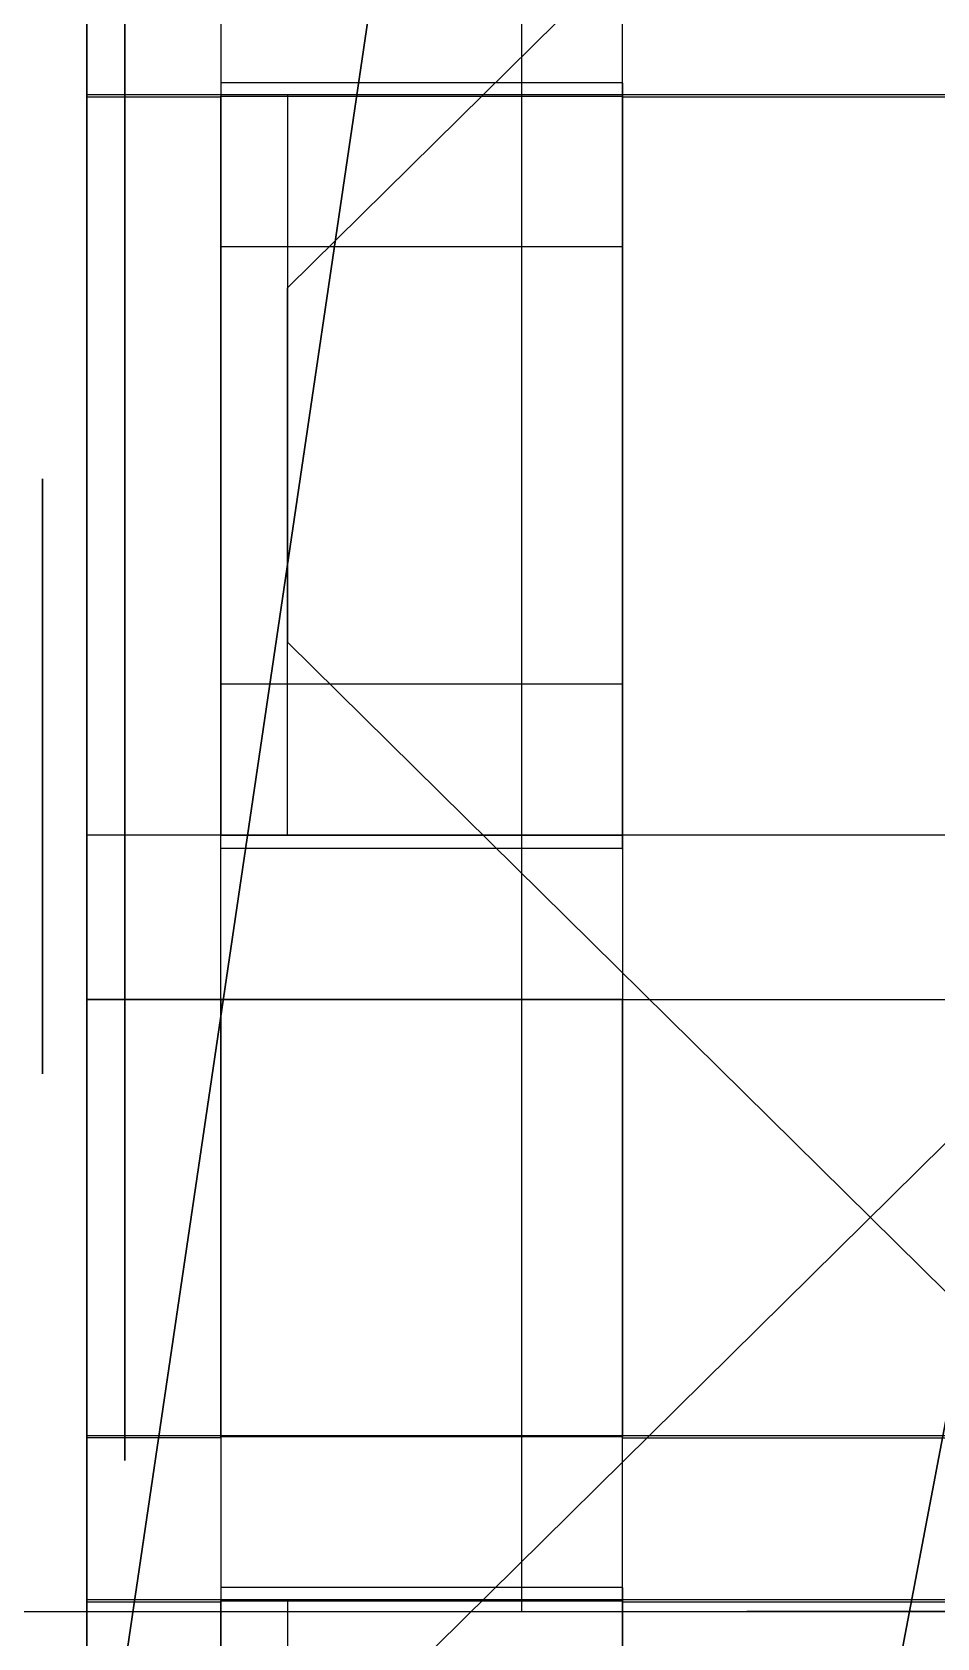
# Model space of a CAD drawing. Extents: x -54 to 215, y -235 to 116.
# Drawn here: x 163.02 to 166.32, y -49.05 to -43.18 of the extents above; entities that cross this region are included whole.
import ezdxf

# ---------------------------------------------------------------- set-up
doc = ezdxf.new("R2010")
doc.units = 0
doc.layers.get('0').update_dxf_attribs({"linetype": 'CONTINUOUS'})
doc.layers.add('A', color=7, linetype='CONTINUOUS')
doc.layers.add('H', color=7, linetype='CONTINUOUS')

# ---------------------------------------------------------------- blocks, each defined once
blk = doc.blocks.new('M-1-01')
at = {"color": 0}
blk.add_line((18.9668, -62.9401, 5.5), (2.8668, -62.9401, 5.5), dxfattribs=at)
at = {"color": 0, "invisible_edges": 15}
for points in [[(4.8668, -35.6401, 9.7), (2.8668, -36.1401, 11.5), (2.8668, -62.9401, 5.5), (5.2668, -62.9401, 4)], [(-0.3332, -36.1401, 11.5), (2.8668, -36.1401, 11.5), (2.8668, -62.9401, 5.5), (-0.3332, -62.9401, 5.5)], [(-13.4601, -63.1401, 5.5), (-12.1332, -62.9401, 5.5), (2.8668, -62.9401, 5.5), (1.0399, -67.2054, 5.5)], [(4.8668, -88.6044, 5.5), (0.0399, -74.1546, 5.5), (1.0399, -67.2054, 5.5), (4.8668, -62.9401, 5.5)], [(2.8668, -62.9401, 5.5), (10.7668, -62.9401, 5.5), (10.7668, -62.9401, 4), (5.2668, -62.9401, 4)]]:
    blk.add_3dface(points, dxfattribs=at)
at = {"layer": 'A', "color": 0}
for p, q in [((2.8668, -36.1401, 11.5), (2.8668, -62.9401, 5.5)), ((2.8668, -62.9401, 5.5), (-12.1332, -62.9401, 5.5)), ((5.2668, -62.9401, 4), (2.8668, -62.9401, 5.5))]:
    blk.add_line(p, q, dxfattribs=at)
blk = doc.blocks.new('M-1-07')
at = {"color": 0, "invisible_edges": 15}
blk.add_3dface([(31.25, 12.5, 23.5), (46.75, 15, 1), (40.25, 67, 8), (31.25, 67.5, 23.5)], dxfattribs=at)
at = {"layer": 'A', "color": 0}
mesh = blk.add_polymesh((13, 3), dxfattribs=at)
for k, corner in enumerate([(25.5, 65.5), (26, 50.8925), (26.5, 36.285), (31.0731, 66.0668), (30.0817, 50.0643), (29.0904, 34.0619), (36.6461, 66.6335), (34.0611, 49.1276), (31.4762, 31.6217), (40.4955, 65.0356), (37.0673, 47.0093), (33.6391, 28.983), (41.1905, 59.4761), (38.3766, 42.8211), (35.5628, 26.166), (41.8854, 53.9166), (39.5589, 38.5544), (37.2323, 23.1922), (42.5804, 48.3571), (40.6077, 34.2207), (38.6351, 20.0843), (43.2753, 42.7976), (41.5178, 29.8318), (39.7603, 16.8661), (43.9702, 37.2381), (42.2848, 25.4001), (40.5994, 13.5621), (44.6652, 31.6785), (42.9056, 20.9381), (41.146, 10.1977), (45.3601, 26.119), (43.378, 16.4588), (41.3958, 6.7986), (46.0551, 20.5595), (43.7011, 11.9751), (41.3471, 3.3907), (46.75, 15), (43.875, 7.5), (41, 0)]):
    mesh.set_mesh_vertex(divmod(k, 3), corner)
mesh = blk.add_polymesh((2, 11), dxfattribs=at)
for k, corner in enumerate([(41, 0), (38.9933, 12.6697), (33.1697, 24.0992), (24.0992, 33.1697), (12.6697, 38.9933), (0, 41), (-12.6697, 38.9933), (-24.0992, 33.1697), (-33.1697, 24.0992), (-38.9933, 12.6697), (-41, 0), (30, 0), (28.5317, 9.2705), (24.2705, 17.6336), (17.6336, 24.2705), (9.2705, 28.5317), (0, 30), (-9.2705, 28.5317), (-17.6336, 24.2705), (-24.2705, 17.6336), (-28.5317, 9.2705), (-30, 0)]):
    mesh.set_mesh_vertex(divmod(k, 11), corner)
mesh = blk.add_polymesh((2, 7), dxfattribs=at)
for k, corner in enumerate([(26.5, 36.285), (31.4762, 31.6217), (35.5628, 26.166), (38.6351, 20.0843), (40.5994, 13.5621), (41.3958, 6.7986), (41, 0), (26.5, 31.285), (30.7334, 27.1378), (34.3247, 22.4236), (37.1988, 17.2409), (39.2957, 11.6981), (40.5717, 5.9108), (41, 0)]):
    mesh.set_mesh_vertex(divmod(k, 7), corner)
blk = doc.blocks.new('M-1-052')
at = {"color": 0, "extrusion": (-1, 0, -1.60787e-16)}
for p, q in [((0, 14.6, 1.9), (0, 1.6248, 1.9)), ((0, 14.6, -1.9), (0, 1.6248, -1.9))]:
    blk.add_line(p, q, dxfattribs=at)
at = {"color": 0, "extrusion": (-1, 0, -1.60787e-16), "const_width": 1.3}
blk.add_lwpolyline([(-1.85, 0, 1), (1.85, 0, 1)], format="xyb", close=True, dxfattribs=at)
at = {"color": 0, "extrusion": (-1, 0, -1.60787e-16)}
blk.add_lwpolyline([(-1.2, 0, 1), (1.2, 0, 1)], format="xyb", close=True, dxfattribs=at)
blk.add_lwpolyline([(-0.5196, -0.3), (0, -0.6), (0.5196, -0.3), (0.5196, 0.3), (0, 0.6), (-0.5196, 0.3)], close=True, dxfattribs=at)
blk.add_arc((0, 0), 2.5, 229.4642, 130.5358, dxfattribs=at)
at = {"color": 0, "invisible_edges": 15}
for points in [[(-0.1, 0, 0.6), (-0.1, 0, -0.6), (-0.1, 0.5196, -0.3), (-0.1, 0.5196, 0.3)], [(-0.1, 0, 0.6), (-0.1, 0, -0.6), (-0.1, -0.5196, -0.3), (-0.1, -0.5196, 0.3)]]:
    blk.add_3dface(points, dxfattribs=at)
at = {"color": 0}
mesh = blk.add_polymesh((2, 7), dxfattribs=at)
for k, corner in enumerate([(-0.3, 0.5196), (-0.3, 0.5196), (-0.3, 0.5196), (-0.3, 0.5196), (-0.3, 0.5196), (-0.3, 0.5196), (-0.3, 0.5196), (-0.3, 1.0392), (-0.3, 1.1276), (-0.3, 1.1818), (-0.3, 1.2), (-0.3, 1.1818), (-0.3, 1.1276), (-0.3, 1.0392)]):
    mesh.set_mesh_vertex(divmod(k, 7), corner)
mesh = blk.add_polymesh((2, 7), dxfattribs=at)
for k, corner in enumerate([(-0.3, 0.5196), (-0.3, 0.433), (-0.3, 0.3464), (-0.3, 0.2598), (-0.3, 0.1732), (-0.3, 0.0866), (-0.3, 0), (-0.3, 1.0392), (-0.3, 0.9193), (-0.3, 0.7713), (-0.3, 0.6), (-0.3, 0.4104), (-0.3, 0.2084), (-0.3, 0)]):
    mesh.set_mesh_vertex(divmod(k, 7), corner)
mesh = blk.add_polymesh((2, 7), dxfattribs=at)
for k, corner in enumerate([(-0.3, 0), (-0.3, 0.0866), (-0.3, 0.1732), (-0.3, 0.2598), (-0.3, 0.3464), (-0.3, 0.433), (-0.3, 0.5196), (-0.3, 0), (-0.3, 0.2084), (-0.3, 0.4104), (-0.3, 0.6), (-0.3, 0.7713), (-0.3, 0.9193), (-0.3, 1.0392)]):
    mesh.set_mesh_vertex(divmod(k, 7), corner)
mesh = blk.add_polymesh((2, 7), dxfattribs=at)
for k, corner in enumerate([(-0.3, 0), (-0.3, -0.0866), (-0.3, -0.1732), (-0.3, -0.2598), (-0.3, -0.3464), (-0.3, -0.433), (-0.3, -0.5196), (-0.3, 0), (-0.3, -0.2084), (-0.3, -0.4104), (-0.3, -0.6), (-0.3, -0.7713), (-0.3, -0.9193), (-0.3, -1.0392)]):
    mesh.set_mesh_vertex(divmod(k, 7), corner)
mesh = blk.add_polymesh((2, 7), dxfattribs=at)
for k, corner in enumerate([(-0.3, -0.5196), (-0.3, -0.433), (-0.3, -0.3464), (-0.3, -0.2598), (-0.3, -0.1732), (-0.3, -0.0866), (-0.3, 0), (-0.3, -1.0392), (-0.3, -0.9193), (-0.3, -0.7713), (-0.3, -0.6), (-0.3, -0.4104), (-0.3, -0.2084), (-0.3, 0)]):
    mesh.set_mesh_vertex(divmod(k, 7), corner)
mesh = blk.add_polymesh((2, 7), dxfattribs=at)
for k, corner in enumerate([(-0.3, -0.5196), (-0.3, -0.5196), (-0.3, -0.5196), (-0.3, -0.5196), (-0.3, -0.5196), (-0.3, -0.5196), (-0.3, -0.5196), (-0.3, -1.0392), (-0.3, -1.1276), (-0.3, -1.1818), (-0.3, -1.2), (-0.3, -1.1818), (-0.3, -1.1276), (-0.3, -1.0392)]):
    mesh.set_mesh_vertex(divmod(k, 7), corner)
at = {"layer": 'A', "color": 0}
mesh = blk.add_polymesh((2, 19), dxfattribs=at)
for k, corner in enumerate([(0, 7.6), (0, 7.6), (0, 7.6), (0, 7.6), (0, 7.6), (0, 7.4222), (0, 7.4), (0, 7.4), (0, 7.4), (0, 7.4), (0, 7.4), (0, 7.4), (0, 7.4), (0, 7.4222), (0, 7.6), (0, 7.6), (0, 7.6), (0, 7.6), (0, 7.6), (0, 1.6248), (0, 1.7993), (0, 1.9573), (0, 2.0972), (0, 2.2179), (0, 2.3182), (0, 2.3972), (0, 2.4541), (0, 2.4885), (0, 2.5), (0, 2.4885), (0, 2.4541), (0, 2.3972), (0, 2.3182), (0, 2.2179), (0, 2.0972), (0, 1.9573), (0, 1.7993), (0, 1.6248)]):
    mesh.set_mesh_vertex(divmod(k, 19), corner)
blk = doc.blocks.new('M-1-06')
at = {"color": 0}
for p, q in [((-7.9801, 7.4644), (-4.2301, 7.4644)), ((-7.4801, 7.4644, 1.4), (-7.9801, 7.4644, 1.4)), ((-7.9801, 2.5644, 1.4), (-7.9801, 7.4644, 1.4)), ((-7.9801, 7.4644, 1.4), (-7.9801, 7.4644)), ((-7.9801, 2.5644), (-7.9801, 7.4644)), ((-7.4801, 7.4644, 0.7), (-7.4801, 2.5644, 0.7)), ((-5.9801, 7.4644, 0.7), (-7.4801, 7.4644, 0.7)), ((-7.2301, 4.5644), (-4.2301, 7.4644)), ((-5.9801, 2.5644, 0.7), (-5.9801, 7.4644, 0.7)), ((-5.9801, 7.4644, 1.4), (5.0199, 7.4644, 1.4)), ((-5.9801, 5.3144, 0.7), (-7.4801, 5.3144, 0.7)), ((-7.4801, 5.3144, 1.2), (-7.4801, 4.7144, 1.2)), ((-5.9801, 5.3144, 1.2), (-5.9801, 4.7144, 1.2)), ((-5.9801, 4.7144, 0.7), (-7.4801, 4.7144, 0.7)), ((-7.2301, 2.5644), (-7.2301, 4.5644)), ((-7.2301, 2.5644), (-7.9801, 2.5644)), ((-7.4801, 2.5644, 1.4), (-7.9801, 2.5644, 1.4)), ((-7.9801, 2.5644), (-7.9801, 2.5644, 1.4)), ((-7.4801, 2.5644, 0.7), (-5.9801, 2.5644, 0.7)), ((-4.7301, 2.5644), (-7.2301, 2.5644)), ((5.0199, 2.5644, 1.4), (-5.9801, 2.5644, 1.4))]:
    blk.add_line(p, q, dxfattribs=at)
at = {"color": 0, "extrusion": (-1, 1.22406e-16, -1.83664e-16)}
for centre in [(-6.7644, 0.7, 7.9801), (-3.2644, 0.7, 7.9801)]:
    blk.add_circle(centre, 0.65, dxfattribs=at)
at = {"color": 0, "extrusion": (-1, -1.22406e-16, -1.83664e-16)}
blk.add_arc((-7.4644, 0.7, 7.9801), 0.3, 90, 270, dxfattribs=at)
at = {"color": 0, "extrusion": (-1, 1.22406e-16, -1.83664e-16)}
for centre, radius, start, end in [((-6.7644, 0.7, 5.9801), 0.65, 0, 180), ((-3.2644, 0.7, 5.9801), 0.65, 0, 180), ((-2.5644, 0.7, 7.9801), 0.3, 270, 90)]:
    blk.add_arc(centre, radius, start, end, dxfattribs=at)
at = {"color": 0}
for points, invisible_edges in [([(-1.0301, 7.4644), (-7.9801, 7.4644), (-7.9801, 2.5644), (-1.0301, 2.5644)], 15), ([(-7.9801, 7.4644, 0.7), (-7.9801, 7.4644), (-0.8301, 7.4644), (-0.8301, 7.4644, 0.7)], 15), ([(-7.9801, 2.5644), (-7.9801, 2.5644, 1.4), (-7.9801, 7.4644, 1.4), (-7.9801, 7.4644)], 13), ([(-7.9801, 7.4644, 0.7), (-7.9801, 7.4644, 1.4), (-7.4801, 7.4644, 1.4), (-7.4801, 7.4644, 0.7)], 15), ([(-7.4801, 7.4644, 1.4), (-7.4801, 2.5644, 1.4), (-7.9801, 2.5644, 1.4), (-7.9801, 7.4644, 1.4)], 15), ([(-0.8301, 7.4644, 0.7), (-0.8301, 7.4644), (-7.9801, 7.4644), (-7.9801, 7.4644, 0.7)], 15), ([(-7.4801, 2.5644, 0.7), (-5.9801, 2.5644, 0.7), (-5.9801, 7.4644, 0.7), (-7.4801, 7.4644, 0.7)], 15), ([(-7.2301, 2.5644, -0.6), (-4.7301, 2.5644, -0.6), (-4.2301, 7.4644, -0.6), (-7.2301, 4.5644, -0.6)], 15), ([(5.0199, 7.4644, 0.7), (5.0199, 7.4644, 1.4), (-5.9801, 7.4644, 1.4), (-5.9801, 7.4644, 0.7)], 15), ([(5.0199, 7.4644, 1.4), (5.0199, 2.5644, 1.4), (-5.9801, 2.5644, 1.4), (-5.9801, 7.4644, 1.4)], 15), ([(-5.9801, 5.3144, 1.2), (-5.9801, 4.7144, 1.2), (-7.4801, 4.7144, 1.2), (-7.4801, 5.3144, 1.2)], 15), ([(-7.9801, 2.5644, 0.7), (-7.9801, 2.5644), (-0.8301, 2.5644), (-0.8301, 2.5644, 0.7)], 15), ([(-7.9801, 2.5644, 0.7), (-7.9801, 2.5644, 1.4), (-7.4801, 2.5644, 1.4), (-7.4801, 2.5644, 0.7)], 15), ([(-0.8301, 2.5644, 0.7), (-0.8301, 2.5644), (-7.9801, 2.5644), (-7.9801, 2.5644, 0.7)], 15), ([(5.0199, 2.5644, 0.7), (5.0199, 2.5644, 1.4), (-5.9801, 2.5644, 1.4), (-5.9801, 2.5644, 0.7)], 15)]:
    blk.add_3dface(points, dxfattribs=dict(at, invisible_edges=invisible_edges))
mesh = blk.add_polymesh((2, 7), dxfattribs=at)
for k, corner in enumerate([(-7.9801, 7.4644), (-7.9801, 7.4644), (-7.9801, 7.4644), (-7.9801, 7.4644), (-7.9801, 7.4644), (-7.9801, 7.4644), (-7.9801, 7.4644), (-7.9801, 7.4644), (-7.9801, 7.6144), (-7.9801, 7.7242), (-7.9801, 7.7644), (-7.9801, 7.7242), (-7.9801, 7.6144), (-7.9801, 7.4644)]):
    mesh.set_mesh_vertex(divmod(k, 7), corner)
mesh = blk.add_polymesh((2, 7), dxfattribs=at)
for k, corner in enumerate([(-7.9801, 2.5644), (-7.9801, 2.5644), (-7.9801, 2.5644), (-7.9801, 2.5644), (-7.9801, 2.5644), (-7.9801, 2.5644), (-7.9801, 2.5644), (-7.9801, 2.5644), (-7.9801, 2.4144), (-7.9801, 2.3046), (-7.9801, 2.2644), (-7.9801, 2.3046), (-7.9801, 2.4144), (-7.9801, 2.5644)]):
    mesh.set_mesh_vertex(divmod(k, 7), corner)
blk = doc.blocks.new('M-1-061')
at = {"color": 0}
for p in [(59.6601, 139.1656, -36.27), (59.6601, 133.6656, -36.27)]:
    blk.add_blockref('M-1-06', p, dxfattribs=at)
at = {"color": 0, "extrusion": (3.21571e-16, -0.006109, -0.999981), "rotation": 180}
for p in [(-59.6601, 146.9829, -3.233), (-59.6601, 141.4829, -3.233)]:
    blk.add_blockref('M-1-06', p, dxfattribs=at)
blk = doc.blocks.new('M-1-05')
at = {"color": 0, "xscale": 0.9784946237000001}
blk.add_blockref('M-1-061', (-48.4073, 0), dxfattribs=at)
at = {"layer": 'H', "color": 0, "extrusion": (-1.72079e-17, 0.422618, 0.906308), "rotation": 180}
blk.add_blockref('M-1-052', (-2.3, -137.0138, 42.0437), dxfattribs=at)

msp = doc.modelspace()

# ---------------------------------------------------------------- block references
at = {"color": 0}
msp.add_blockref('M-1-05', (161.0546, -187.8457), dxfattribs=at)
at = {"color": 0, "extrusion": (3.86209e-19, -0.002094, 0.999998)}
for name, p in [('M-1-01', (161.9379, 14.0087, 5.3272)), ('M-1-07', (131.3046, -84.6314, 11.3272))]:
    msp.add_blockref(name, p, dxfattribs=at)

doc.saveas('drawing.dxf')
